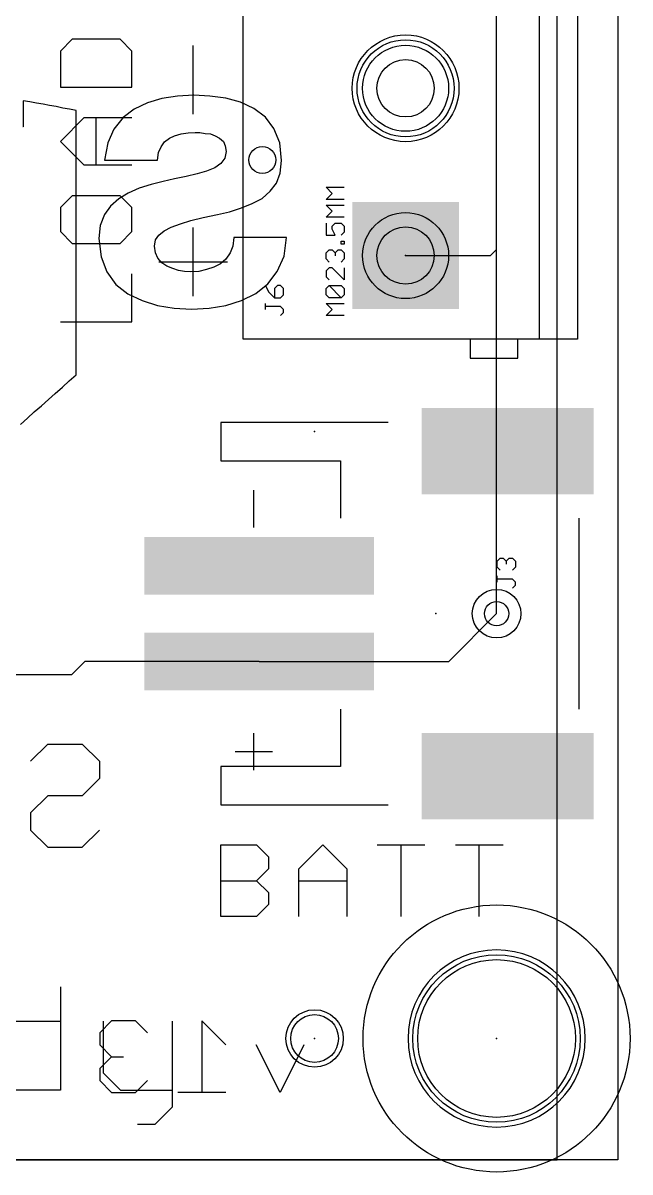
# Model space of a CAD drawing. Extents: x 0 to 134, y -27 to 47.
# Drawn here: x 34.53 to 47.24, y -0.25 to 23.79 of the extents above; entities that cross this region are included whole.
import ezdxf

# ---------------------------------------------------------------- set-up
doc = ezdxf.new("R2010")
doc.units = 0
for name, color, linetype in [('1', 14, 'CONTINUOUS'), ('16', 174, 'CONTINUOUS'), ('17', 94, 'CONTINUOUS'), ('18', 94, 'CONTINUOUS'), ('20', 54, 'CONTINUOUS'), ('21', 54, 'CONTINUOUS'), ('22', 54, 'CONTINUOUS'), ('23', 178, 'CONTINUOUS'), ('24', 178, 'CONTINUOUS'), ('25', 250, 'CONTINUOUS'), ('27', 250, 'CONTINUOUS'), ('29', 250, 'CONTINUOUS'), ('30', 250, 'CONTINUOUS'), ('31', 250, 'CONTINUOUS'), ('39', 14, 'CONTINUOUS'), ('41', 14, 'CONTINUOUS'), ('42', 174, 'CONTINUOUS'), ('44', 250, 'CONTINUOUS'), ('51', 54, 'CONTINUOUS')]:
    doc.layers.add(name, color=color, linetype=linetype)

# ---------------------------------------------------------------- blocks, each defined once
blk = doc.blocks.new('PIE')
blk.add_circle((0, 0), 0.5)
blk = doc.blocks.new('RECT')
blk.add_solid([(-0.5, -0.5), (0.5, -0.5), (-0.5, 0.5), (0.5, 0.5)])
blk = doc.blocks.new('SQUAREP')
blk.add_solid([(-0.5, -0.5), (0.5, -0.5), (-0.5, 0.5), (0.5, 0.5)])
blk = doc.blocks.new('ROUNDP')
blk.add_circle((0, 0), 0.5)
blk = doc.blocks.new('ROUNDV')
blk.add_circle((0, 0), 0.5)

msp = doc.modelspace()

# ---------------------------------------------------------------- linework, layer by layer
at = {"layer": '1'}
for p, q in [((46.99, 46.99), (46.99, 0)), ((45.72, 0), (45.72, 31.75)), ((43.45, 10.43), (44.45, 11.43)), ((35.83, 10.43), (35.56, 10.16)), ((39.48, 10.43), (35.83, 10.43)), ((39.48, 10.43), (43.45, 10.43)), ((32.6, 10.16), (35.56, 10.16)), ((46.99, 0), (0, 0)), ((2.54, 0), (45.72, 0))]:
    msp.add_line(p, q, dxfattribs=at)
at = {"layer": '16'}
for p, q in [((46.99, 46.99), (46.99, 0)), ((44.45, 19.05), (44.45, 26.67)), ((44.323, 18.923), (44.45, 19.05)), ((44.45, 11.43), (44.45, 19.05)), ((42.545, 18.923), (44.323, 18.923)), ((36.3918, 2.9096), (36.1418, 2.6596)), ((36.8917, 2.9096), (36.3918, 2.9096)), ((37.1417, 2.6596), (36.8917, 2.9096)), ((38.7789, 2.4096), (38.2789, 2.9096)), ((38.2789, 2.9096), (38.2789, 1.4097)), ((36.1418, 2.6596), (36.1418, 2.4096)), ((36.1418, 2.4096), (36.3918, 2.1596)), ((39.9161, 1.4097), (39.4161, 2.4096)), ((40.416, 2.4096), (39.9161, 1.4097)), ((36.3918, 2.1596), (36.1418, 1.9097)), ((36.3918, 2.1596), (36.6418, 2.1596)), ((36.1418, 1.9097), (36.1418, 1.6597)), ((36.1418, 1.6597), (36.3918, 1.4097)), ((36.8917, 1.4097), (37.1417, 1.6597)), ((36.3918, 1.4097), (36.8917, 1.4097)), ((38.7789, 1.4097), (37.779, 1.4097)), ((46.99, 0), (0, 0))]:
    msp.add_line(p, q, dxfattribs=at)
at = {"layer": '20'}
for p, q in [((46.99, 46.99), (46.99, 0)), ((46.99, 0), (0, 0))]:
    msp.add_line(p, q, dxfattribs=at)
msp.add_circle((44.45, 2.54), 1.651, dxfattribs=at)
at = {"layer": '21'}
for p, q in [((39.145, 17.173), (39.145, 24.173)), ((45.345, 24.173), (45.345, 17.173)), ((46.145, 24.173), (46.145, 17.173)), ((35.5674, 23.4501), (35.3174, 23.2001)), ((36.5673, 23.4501), (35.5674, 23.4501)), ((36.8173, 23.2001), (36.5673, 23.4501)), ((35.3174, 23.2001), (35.3174, 22.4502)), ((36.8173, 22.4502), (36.8173, 23.2001)), ((38.0991, 21.8811), (38.0991, 23.3217)), ((35.3174, 22.4502), (36.8173, 22.4502)), ((35.3174, 21.313), (35.8174, 21.8129)), ((35.8174, 21.8129), (36.8173, 21.8129)), ((36.0674, 20.813), (36.0674, 21.8129)), ((35.8174, 20.813), (35.3174, 21.313)), ((36.8173, 20.813), (35.8174, 20.813)), ((35.5674, 20.1758), (35.3174, 19.9258)), ((36.5673, 20.1758), (35.5674, 20.1758)), ((36.8173, 19.9258), (36.5673, 20.1758)), ((35.3174, 19.9258), (35.3174, 19.4258)), ((36.8173, 19.4258), (36.8173, 19.9258)), ((38.0991, 18.0711), (38.0991, 19.5117)), ((35.3174, 19.4258), (35.5674, 19.1759)), ((36.5673, 19.1759), (36.8173, 19.4258)), ((35.5674, 19.1759), (36.5673, 19.1759)), ((37.3788, 18.7914), (38.8194, 18.7914)), ((36.8173, 17.5387), (36.8173, 18.5386)), ((35.3174, 17.5387), (36.8173, 17.5387)), ((45.345, 17.173), (39.145, 17.173)), ((46.145, 17.173), (45.345, 17.173)), ((42.18, 15.43), (38.68, 15.43)), ((38.68, 15.43), (38.68, 14.63)), ((38.68, 14.63), (41.18, 14.63)), ((41.18, 14.63), (41.18, 13.43)), ((46.18, 9.43), (46.18, 13.43)), ((41.18, 9.43), (41.18, 8.23)), ((41.18, 8.23), (38.68, 8.23)), ((38.68, 8.23), (38.68, 7.43)), ((38.68, 7.43), (42.18, 7.43)), ((38.6761, 5.0927), (38.6761, 6.5926)), ((38.6761, 6.5926), (39.426, 6.5926)), ((39.426, 6.5926), (39.676, 6.3426)), ((40.3132, 6.0926), (40.8132, 6.5926)), ((40.8132, 6.5926), (41.3131, 6.0926)), ((41.9504, 6.5926), (42.9503, 6.5926)), ((42.4503, 5.0927), (42.4503, 6.5926)), ((43.5875, 6.5926), (44.5875, 6.5926)), ((44.0875, 5.0927), (44.0875, 6.5926)), ((39.676, 6.3426), (39.676, 6.0926)), ((39.676, 6.0926), (39.426, 5.8426)), ((40.3132, 5.0927), (40.3132, 6.0926)), ((41.3131, 6.0926), (41.3131, 5.0927)), ((38.6761, 5.8426), (39.426, 5.8426)), ((39.426, 5.8426), (39.676, 5.5927)), ((40.3132, 5.8426), (41.3131, 5.8426)), ((39.676, 5.5927), (39.676, 5.3427)), ((39.676, 5.3427), (39.426, 5.0927)), ((39.426, 5.0927), (38.6761, 5.0927)), ((35.3175, 3.6213), (35.3175, 1.4605)), ((34.237, 2.9011), (35.3175, 2.9011)), ((36.2157, 2.9011), (36.2157, 1.8206)), ((37.6562, 2.9011), (37.6562, 1.1004)), ((36.2157, 1.8206), (36.5758, 1.4605)), ((35.3175, 1.4605), (34.237, 1.4605)), ((36.5758, 1.4605), (37.6562, 1.4605)), ((37.6562, 1.1004), (37.2961, 0.7402)), ((37.2961, 0.7402), (36.936, 0.7402))]:
    msp.add_line(p, q, dxfattribs=at)
at = {"layer": '22'}
for p, q in [((34.68, 22.14), (34.54, 22.16)), ((34.54, 22.16), (34.54, 21.62)), ((34.82, 22.11), (34.68, 22.14)), ((37.44, 22.21), (37.14, 22.12)), ((37.77, 22.26), (37.44, 22.21)), ((38.11, 22.28), (37.77, 22.26)), ((38.45, 22.26), (38.11, 22.28)), ((38.78, 22.22), (38.45, 22.26)), ((39.09, 22.13), (38.78, 22.22)), ((39.37, 22), (39.09, 22.13)), ((34.96, 22.09), (34.82, 22.11)), ((35.09, 22.06), (34.96, 22.09)), ((35.23, 22.04), (35.09, 22.06)), ((35.37, 22.01), (35.23, 22.04)), ((35.51, 21.99), (35.37, 22.01)), ((35.65, 21.96), (35.51, 21.99)), ((35.65, 16.43), (35.65, 21.96)), ((36.86, 21.99), (36.63, 21.81)), ((37.14, 22.12), (36.86, 21.99)), ((39.61, 21.82), (39.37, 22)), ((36.63, 21.81), (36.44, 21.57)), ((39.79, 21.58), (39.61, 21.82)), ((34.54, 21.62), (34.53, 21.62)), ((36.44, 21.57), (36.31, 21.28)), ((37.6, 21.38), (37.71, 21.43)), ((37.71, 21.43), (37.85, 21.47)), ((37.85, 21.47), (37.99, 21.49)), ((37.99, 21.49), (38.14, 21.5)), ((38.14, 21.5), (38.24, 21.5)), ((38.24, 21.5), (38.35, 21.48)), ((38.35, 21.48), (38.46, 21.47)), ((38.46, 21.47), (38.56, 21.43)), ((38.56, 21.43), (38.65, 21.38)), ((39.91, 21.28), (39.79, 21.58)), ((36.31, 21.28), (36.24, 20.92)), ((37.37, 21.08), (37.43, 21.2)), ((37.43, 21.2), (37.5, 21.3)), ((37.5, 21.3), (37.6, 21.38)), ((38.65, 21.38), (38.73, 21.31)), ((38.73, 21.31), (38.77, 21.22)), ((38.77, 21.22), (38.79, 21.1)), ((39.95, 20.91), (39.91, 21.28)), ((36.24, 20.92), (37.35, 20.92)), ((37.35, 20.92), (37.37, 21.08)), ((38.76, 20.96), (38.68, 20.85)), ((38.79, 21.1), (38.76, 20.96)), ((38.38, 20.69), (38.18, 20.63)), ((38.55, 20.76), (38.38, 20.69)), ((38.68, 20.85), (38.55, 20.76)), ((39.92, 20.65), (39.95, 20.91)), ((37.47, 20.47), (37.22, 20.41)), ((37.71, 20.53), (37.47, 20.47)), ((37.95, 20.58), (37.71, 20.53)), ((38.18, 20.63), (37.95, 20.58)), ((39.71, 20.27), (39.84, 20.44)), ((39.84, 20.44), (39.92, 20.65)), ((36.74, 20.23), (36.54, 20.11)), ((36.97, 20.33), (36.74, 20.23)), ((37.22, 20.41), (36.97, 20.33)), ((39.54, 20.12), (39.71, 20.27)), ((36.37, 19.96), (36.24, 19.78)), ((36.54, 20.11), (36.37, 19.96)), ((39.11, 19.92), (39.33, 20.01)), ((39.33, 20.01), (39.54, 20.12)), ((36.24, 19.78), (36.15, 19.55)), ((38.05, 19.66), (38.31, 19.72)), ((38.31, 19.72), (38.61, 19.78)), ((38.61, 19.78), (38.86, 19.84)), ((38.86, 19.84), (39.11, 19.92)), ((36.15, 19.55), (36.12, 19.28)), ((37.49, 19.44), (37.64, 19.52)), ((37.64, 19.52), (37.83, 19.59)), ((37.83, 19.59), (38.05, 19.66)), ((36.12, 19.28), (36.17, 18.9)), ((37.29, 19.12), (37.31, 19.25)), ((37.31, 19.25), (37.38, 19.35)), ((37.38, 19.35), (37.49, 19.44)), ((38.95, 19.3), (38.93, 19.12)), ((39.08, 19.3), (38.95, 19.3)), ((40.05, 19.3), (39.08, 19.3)), ((40, 18.91), (40.05, 19.3)), ((37.31, 18.98), (37.29, 19.12)), ((38.93, 19.12), (38.87, 18.98)), ((36.17, 18.9), (36.29, 18.58)), ((37.36, 18.87), (37.31, 18.98)), ((37.44, 18.77), (37.36, 18.87)), ((37.55, 18.7), (37.44, 18.77)), ((38.78, 18.85), (38.67, 18.75)), ((38.87, 18.98), (38.78, 18.85)), ((39.86, 18.59), (40, 18.91)), ((36.29, 18.58), (36.48, 18.32)), ((37.67, 18.65), (37.55, 18.7)), ((37.79, 18.61), (37.67, 18.65)), ((37.92, 18.59), (37.79, 18.61)), ((38.05, 18.58), (37.92, 18.59)), ((38.22, 18.59), (38.05, 18.58)), ((38.38, 18.63), (38.22, 18.59)), ((38.53, 18.68), (38.38, 18.63)), ((38.67, 18.75), (38.53, 18.68)), ((39.66, 18.33), (39.86, 18.59)), ((36.48, 18.32), (36.73, 18.12)), ((39.41, 18.13), (39.66, 18.33)), ((36.73, 18.12), (37.03, 17.98)), ((39.11, 17.98), (39.41, 18.13)), ((37.03, 17.98), (37.35, 17.88)), ((37.35, 17.88), (37.7, 17.82)), ((37.7, 17.82), (38.06, 17.8)), ((38.06, 17.8), (38.43, 17.82)), ((38.43, 17.82), (38.78, 17.88)), ((38.78, 17.88), (39.11, 17.98)), ((35.5, 16.3), (35.65, 16.43)), ((35.21, 16.04), (35.36, 16.17)), ((35.36, 16.17), (35.5, 16.3)), ((34.92, 15.78), (35.07, 15.91)), ((35.07, 15.91), (35.21, 16.04)), ((34.63, 15.52), (34.77, 15.65)), ((34.77, 15.65), (34.92, 15.78)), ((34.48, 15.39), (34.63, 15.52)), ((34.6959, 8.3412), (35.0561, 8.7013)), ((35.0561, 8.7013), (35.7764, 8.7013)), ((35.7764, 8.7013), (36.1365, 8.3412)), ((36.1365, 8.3412), (36.1365, 7.9811)), ((36.1365, 7.9811), (35.7764, 7.6209)), ((35.0561, 7.6209), (34.6959, 7.2608)), ((35.7764, 7.6209), (35.0561, 7.6209)), ((34.6959, 7.2608), (34.6959, 6.9006)), ((34.6959, 6.9006), (35.0561, 6.5405)), ((35.7764, 6.5405), (36.1365, 6.9006)), ((35.0561, 6.5405), (35.7764, 6.5405))]:
    msp.add_line(p, q, dxfattribs=at)
at = {"layer": '23'}
for p in [(42.545, 18.923), (43.18, 11.43), (40.64, 2.54), (44.45, 2.54)]:
    msp.add_point(p, dxfattribs=at)
at = {"layer": '24'}
msp.add_point((40.64, 15.24), dxfattribs=at)
at = {"layer": '25'}
for p, q in [((39.611, 18.2941), (39.6745, 18.167)), ((39.8652, 18.2941), (39.8016, 18.2306)), ((39.9287, 18.2941), (39.8652, 18.2941)), ((39.9923, 18.2306), (39.9287, 18.2941)), ((39.6745, 18.167), (39.8016, 18.0399)), ((39.8016, 18.2306), (39.8016, 18.0399)), ((39.8016, 18.0399), (39.9287, 18.0399)), ((39.9287, 18.0399), (39.9923, 18.1035)), ((39.9923, 18.1035), (39.9923, 18.2306)), ((39.611, 17.7928), (39.611, 17.9199)), ((39.9287, 17.8564), (39.611, 17.8564)), ((39.9923, 17.7928), (39.9287, 17.8564)), ((39.9923, 17.7293), (39.9923, 17.7928)), ((39.9287, 17.6657), (39.9923, 17.7293)), ((44.4624, 12.5292), (44.5259, 12.5927)), ((44.4624, 12.402), (44.4624, 12.5292)), ((44.5259, 12.5927), (44.5895, 12.5927)), ((44.5895, 12.5927), (44.653, 12.5292)), ((44.653, 12.5292), (44.7166, 12.5927)), ((44.653, 12.5292), (44.653, 12.4656)), ((44.7166, 12.5927), (44.7801, 12.5927)), ((44.7801, 12.5927), (44.8437, 12.5292)), ((44.8437, 12.5292), (44.8437, 12.402)), ((44.5259, 12.3385), (44.4624, 12.402)), ((44.8437, 12.402), (44.7801, 12.3385)), ((44.4624, 12.0914), (44.4624, 12.2185)), ((44.7801, 12.1549), (44.4624, 12.1549)), ((44.8437, 12.0914), (44.7801, 12.1549)), ((44.7801, 11.9643), (44.8437, 12.0278)), ((44.8437, 12.0278), (44.8437, 12.0914))]:
    msp.add_line(p, q, dxfattribs=at)
at = {"layer": '27'}
for p, q in [((41.0081, 20.2251), (40.881, 20.3523)), ((40.881, 20.3523), (41.2623, 20.3523)), ((40.881, 20.098), (41.0081, 20.2251)), ((41.2623, 20.098), (40.881, 20.098)), ((41.0081, 19.8509), (40.881, 19.978)), ((40.881, 19.978), (41.2623, 19.978)), ((40.881, 19.7238), (41.0081, 19.8509)), ((41.2623, 19.7238), (40.881, 19.7238)), ((40.881, 19.6038), (40.881, 19.3496)), ((41.0081, 19.5403), (41.0716, 19.6038)), ((41.0081, 19.4767), (41.0081, 19.5403)), ((41.0716, 19.3496), (41.0081, 19.4767)), ((41.0716, 19.6038), (41.1987, 19.6038)), ((41.1987, 19.6038), (41.2623, 19.5403)), ((41.2623, 19.5403), (41.2623, 19.4132)), ((40.881, 19.3496), (41.0716, 19.3496)), ((41.2623, 19.4132), (41.1987, 19.3496)), ((40.881, 18.979), (40.9445, 19.0425)), ((40.9445, 19.0425), (41.0081, 19.0425)), ((41.0081, 19.0425), (41.0716, 18.979)), ((41.0716, 18.979), (41.1352, 19.0425)), ((41.1352, 19.0425), (41.1987, 19.0425)), ((41.1987, 19.1625), (41.1987, 19.2261)), ((41.1987, 19.2261), (41.2623, 19.2261)), ((41.2623, 19.1625), (41.1987, 19.1625)), ((41.1987, 19.0425), (41.2623, 18.979)), ((41.2623, 19.2261), (41.2623, 19.1625)), ((40.881, 18.8519), (40.881, 18.979)), ((40.9445, 18.7883), (40.881, 18.8519)), ((41.0716, 18.979), (41.0716, 18.9154)), ((41.2623, 18.8519), (41.1987, 18.7883)), ((41.2623, 18.979), (41.2623, 18.8519)), ((40.9445, 18.6683), (40.881, 18.6048)), ((40.881, 18.6048), (40.881, 18.4777)), ((41.0081, 18.6683), (40.9445, 18.6683)), ((41.2623, 18.4141), (41.0081, 18.6683)), ((41.2623, 18.6683), (41.2623, 18.4141)), ((40.881, 18.4777), (40.9445, 18.4141)), ((40.881, 18.2306), (40.9445, 18.2941)), ((40.9445, 18.2941), (41.1987, 18.2941)), ((41.1987, 18.0399), (40.9445, 18.2941)), ((41.1987, 18.2941), (41.2623, 18.2306)), ((40.881, 18.1035), (40.881, 18.2306)), ((40.9445, 18.0399), (40.881, 18.1035)), ((41.1987, 18.0399), (40.9445, 18.0399)), ((41.2623, 18.1035), (41.1987, 18.0399)), ((41.2623, 18.2306), (41.2623, 18.1035)), ((41.0081, 17.7928), (40.881, 17.9199)), ((40.881, 17.9199), (41.2623, 17.9199)), ((40.881, 17.6657), (41.0081, 17.7928)), ((41.2623, 17.6657), (40.881, 17.6657))]:
    msp.add_line(p, q, dxfattribs=at)
at = {"layer": '29'}
msp.add_circle((44.45, 2.54), 1.7526, dxfattribs=at)
at = {"layer": '30'}
msp.add_circle((44.45, 2.54), 1.7526, dxfattribs=at)
at = {"layer": '39'}
msp.add_circle((44.45, 2.54), 2.794, dxfattribs=at)
at = {"layer": '41'}
for start, end in [(90, 270), (270, 90)]:
    msp.add_arc((44.45, 2.54), 1.8542, start, end, dxfattribs=at)
at = {"layer": '42'}
for start, end in [(90, 270), (270, 90)]:
    msp.add_arc((44.45, 2.54), 1.8542, start, end, dxfattribs=at)
at = {"layer": '44'}
for centre, radius in [((42.545, 22.423), 0.6), ((42.545, 18.923), 0.6), ((44.45, 11.43), 0.254)]:
    msp.add_circle(centre, radius, dxfattribs=at)
at = {"layer": '51'}
for p, q in [((43.895, 17.173), (43.895, 16.773)), ((44.895, 16.773), (44.895, 17.173)), ((43.895, 16.773), (44.895, 16.773)), ((39.3695, 13.2324), (39.3695, 14.012)), ((39.3695, 8.1524), (39.3695, 8.932)), ((38.9797, 8.5422), (39.7593, 8.5422))]:
    msp.add_line(p, q, dxfattribs=at)
msp.add_circle((39.545, 20.923), 0.2828, dxfattribs=at)

# ---------------------------------------------------------------- block references
at = {"layer": '1', "xscale": 3.4, "yscale": 1.6}
for p in [(44.68, 14.83), (44.68, 8.03)]:
    msp.add_blockref('RECT', p, dxfattribs=at)
at = {"layer": '1', "yscale": 4.6, "rotation": 270}
for p in [(39.48, 12.43), (39.48, 10.43)]:
    msp.add_blockref('RECT', p, dxfattribs=at)
at = {"layer": '1'}
msp.add_blockref('PIE', (40.64, 2.54), dxfattribs=at)
at = {"layer": '17', "rotation": 90}
for name, p, xscale, yscale in [('ROUNDP', (42.545, 22.423), 2.032, 2.032), ('ROUNDP', (42.545, 22.423), 2.032, 2.032), ('ROUNDP', (42.545, 22.423), 1.8, 1.8), ('ROUNDP', (42.545, 22.423), 1.8, 1.8), ('SQUAREP', (42.545, 18.923), 2.032, 2.032), ('SQUAREP', (42.545, 18.923), 2.032, 2.032), ('ROUNDP', (42.545, 18.923), 1.8, 1.8), ('ROUNDP', (42.545, 18.923), 1.8, 1.8)]:
    msp.add_blockref(name, p, dxfattribs=dict(at, xscale=xscale, yscale=yscale))
at = {"layer": '18', "xscale": 1.016, "yscale": 1.016}
msp.add_blockref('ROUNDV', (44.45, 11.43), dxfattribs=at)
msp.add_blockref('ROUNDV', (44.45, 11.43), dxfattribs=at)
msp.add_blockref('ROUNDV', (44.45, 11.43), dxfattribs=at)
msp.add_blockref('ROUNDV', (44.45, 11.43), dxfattribs=at)
at = {"layer": '29'}
for name, p, xscale, yscale, rotation in [('ROUNDP', (42.545, 22.423), 2.2352, 2.2352, 90), ('SQUAREP', (42.545, 18.923), 2.2352, 2.2352, 90), ('RECT', (39.48, 12.43), 1.2032, 4.8032, 270), ('RECT', (39.48, 10.43), 1.2032, 4.8032, 270)]:
    msp.add_blockref(name, p, dxfattribs=dict(at, xscale=xscale, yscale=yscale, rotation=rotation))
for name, p, xscale, yscale in [('RECT', (44.68, 14.83), 3.6032, 1.8032), ('RECT', (44.68, 8.03), 3.6032, 1.8032), ('PIE', (40.64, 2.54), 1.2032, 1.2032)]:
    msp.add_blockref(name, p, dxfattribs=dict(at, xscale=xscale, yscale=yscale))
at = {"layer": '30', "xscale": 2.2352, "yscale": 2.2352, "rotation": 90}
for name, p in [('ROUNDP', (42.545, 22.423)), ('SQUAREP', (42.545, 18.923))]:
    msp.add_blockref(name, p, dxfattribs=at)
at = {"layer": '31', "xscale": 3.4, "yscale": 1.6}
for p in [(44.68, 14.83), (44.68, 8.03)]:
    msp.add_blockref('RECT', p, dxfattribs=at)
at = {"layer": '31', "yscale": 4.6, "rotation": 270}
for p in [(39.48, 12.43), (39.48, 10.43)]:
    msp.add_blockref('RECT', p, dxfattribs=at)

doc.saveas('drawing.dxf')
